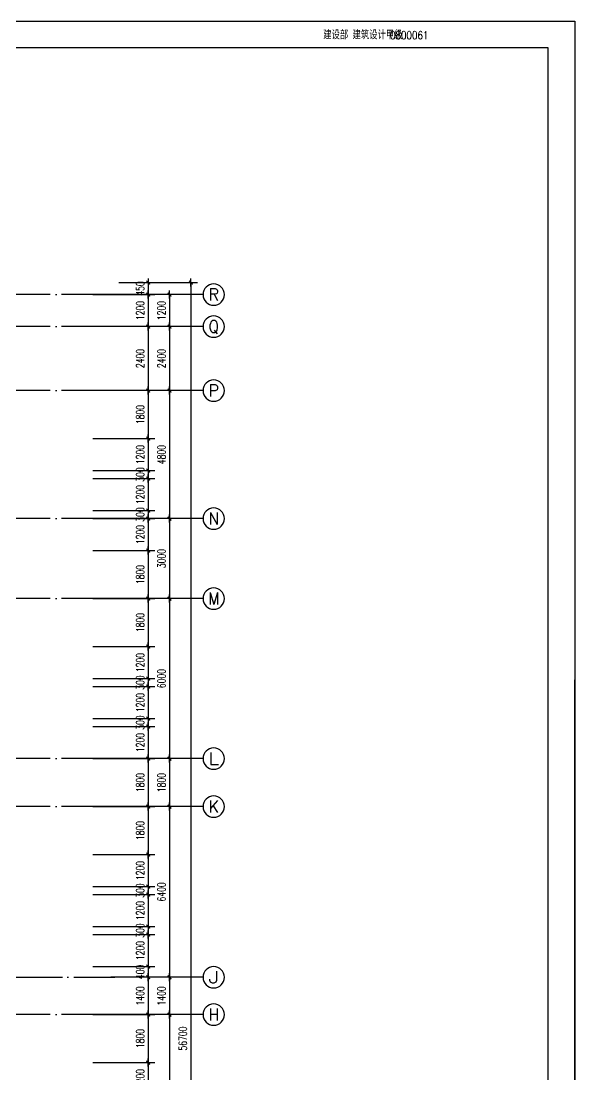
# Model space of a CAD drawing. Extents: x 165127 to 1058185, y 60808 to 144908.
# Drawn here: x 856476 to 877244, y 105391 to 144908 of the extents above; entities that cross this region are included whole.
import ezdxf
from ezdxf.enums import TextEntityAlignment as Align

# ---------------------------------------------------------------- set-up
doc = ezdxf.new("R2010")
doc.units = 0
doc.header["$LTSCALE"] = 1000
doc.linetypes.add('DOTE', pattern=[2.42, 2, -0.2, 0.02, -0.2])
doc.layers.get('0').update_dxf_attribs({"linetype": 'CONTINUOUS'})
doc.layers.get('DEFPOINTS').update_dxf_attribs({"linetype": 'CONTINUOUS'})
for name, color, linetype in [('AXIS', 3, 'CONTINUOUS'), ('AXIS_TEXT', 7, 'CONTINUOUS'), ('DOTE', 1, 'DOTE'), ('PUB_DIM', 3, 'CONTINUOUS'), ('WINDOW', 2, 'CONTINUOUS')]:
    doc.layers.add(name, color=color, linetype=linetype)
doc.styles.add('COMPLEX', font='COMPLEX')
doc.styles.add('DIM_FONT', font='SIMPLEX.shx', dxfattribs={"width": 0.7})
doc.styles.add('Z', font='romans', dxfattribs={"width": 0.8, "bigfont": 'z'})
doc.dimstyles.new('AXIS', dxfattribs={"dimtxt": 300, "dimasz": 1, "dimexe": 250, "dimexo": 300, "dimgap": 150, "dimtad": 1, "dimdec": 0, "dimdsep": 46, "dimtxsty": 'DIM_FONT', "dimblk": '_DIMX', "dimcen": 2.5, "dimse1": 1, "dimse2": 1, "dimclrt": 7, "dimadec": 0, "dimazin": 0, "dimtfac": 1, "dimtdec": 0, "dimtix": 1, "dimtmove": 2, "dimatfit": 3, "dimldrblk": '_DIMX', "dimfxl": 1, "dimarcsym": 0})
doc.dimstyles.new('DIMA', dxfattribs={"dimtxt": 300, "dimasz": 1, "dimexe": 250, "dimexo": 300, "dimgap": 150, "dimtad": 1, "dimdec": 0, "dimdsep": 46, "dimtxsty": 'DIM_FONT', "dimblk": '_DIMX', "dimcen": 2.5, "dimse1": 1, "dimclrt": 7, "dimadec": 0, "dimazin": 0, "dimtfac": 1, "dimtdec": 0, "dimtix": 1, "dimtmove": 2, "dimatfit": 3, "dimldrblk": '_DIMX', "dimfxl": 1, "dimarcsym": 0})
doc.dimstyles.new('DIMB', dxfattribs={"dimtxt": 300, "dimasz": 1, "dimexe": 250, "dimexo": 300, "dimgap": 150, "dimtad": 1, "dimdec": 0, "dimdsep": 46, "dimtxsty": 'DIM_FONT', "dimblk": '_DIMX', "dimcen": 2.5, "dimse2": 1, "dimclrt": 7, "dimadec": 0, "dimazin": 0, "dimtfac": 1, "dimtdec": 0, "dimtix": 1, "dimtmove": 2, "dimatfit": 3, "dimldrblk": '_DIMX', "dimfxl": 1, "dimarcsym": 0})
doc.dimstyles.new('DIMN', dxfattribs={"dimtxt": 300, "dimasz": 1, "dimexe": 250, "dimexo": 300, "dimgap": 150, "dimtad": 1, "dimdec": 0, "dimdsep": 46, "dimtxsty": 'DIM_FONT', "dimblk": '_DIMX', "dimcen": 2.5, "dimclrt": 7, "dimadec": 0, "dimazin": 0, "dimtfac": 1, "dimtdec": 0, "dimtix": 1, "dimtmove": 2, "dimatfit": 3, "dimldrblk": '_DIMX', "dimfxl": 1, "dimarcsym": 0})

# ---------------------------------------------------------------- blocks, each defined once
blk = doc.blocks.new('A$C34131D43')
at = {"color": 243}
for p, q in [((0, 84100), (160900, 84100)), ((160900, 84100), (160900, 0)), ((160900, 0), (160900, 59400))]:
    blk.add_line(p, q, dxfattribs=at)
at = {"color": 244}
for p, q in [((159900, 83100), (2500, 83100)), ((159900, 950), (159900, 83100)), ((159900, 950), (159900, 58400))]:
    blk.add_line(p, q, dxfattribs=at)
at = {"color": 242, "linetype": 'Continuous', "style": 'Z', "width": 0.8}
for s in ['建设部 建筑设计甲级', '              0800061']:
    blk.add_text(s, height=300, dxfattribs=at).set_placement((151462, 83420))
blk = doc.blocks.new('_AXISO')
blk.add_circle((0, 0), 0.5)
at = {"layer": 'AXIS_TEXT', "style": 'COMPLEX', "width": 1.041667}
blk.add_attdef('A', text='', height=0.56, dxfattribs=at).set_placement((-0.25, -0.28), (0.25, -0.28), align=Align.FIT)
blk = doc.blocks.new('_DIMX')
blk.add_line((-150, 0), (150, 0))
at = {"const_width": 50}
blk.add_lwpolyline([(-70, -70), (70, 70)], dxfattribs=at)
blk = doc.blocks.new('*D1067')
at = {"color": 0, "linetype": 'ByBlock'}
blk.add_line((666670, 134652), (666670, 133454), dxfattribs=at)
at = {"layer": 'DEFPOINTS', "color": 0, "linetype": 'ByBlock'}
for p in [(664470, 134653), (664470, 133453), (666670, 133453)]:
    blk.add_point(p, dxfattribs=at)
at = {"color": 0, "linetype": 'ByBlock'}
for p, rotation in [((666670, 134653), 90), ((666670, 133453), 270)]:
    blk.add_blockref('_DIMX', p, dxfattribs=dict(at, rotation=rotation))
at = {"color": 7, "linetype": 'ByBlock', "insert": (666370, 134053), "char_height": 300, "attachment_point": 5, "rotation": 90, "style": 'DIM_FONT'}
blk.add_mtext('1200', dxfattribs=at)
blk = doc.blocks.new('*D1068')
at = {"color": 0, "linetype": 'ByBlock'}
blk.add_line((666670, 133452), (666670, 131054), dxfattribs=at)
at = {"layer": 'DEFPOINTS', "color": 0, "linetype": 'ByBlock'}
for p in [(664470, 133453), (664470, 131053), (666670, 131053)]:
    blk.add_point(p, dxfattribs=at)
at = {"color": 0, "linetype": 'ByBlock'}
for p, rotation in [((666670, 133453), 90), ((666670, 131053), 270)]:
    blk.add_blockref('_DIMX', p, dxfattribs=dict(at, rotation=rotation))
at = {"color": 7, "linetype": 'ByBlock', "insert": (666370, 132253), "char_height": 300, "attachment_point": 5, "rotation": 90, "style": 'DIM_FONT'}
blk.add_mtext('2400', dxfattribs=at)
blk = doc.blocks.new('*D1069')
at = {"color": 0, "linetype": 'ByBlock'}
blk.add_line((666670, 131052), (666670, 126254), dxfattribs=at)
at = {"layer": 'DEFPOINTS', "color": 0, "linetype": 'ByBlock'}
for p in [(664470, 131053), (664470, 126253), (666670, 126253)]:
    blk.add_point(p, dxfattribs=at)
at = {"color": 0, "linetype": 'ByBlock'}
for p, rotation in [((666670, 131053), 90), ((666670, 126253), 270)]:
    blk.add_blockref('_DIMX', p, dxfattribs=dict(at, rotation=rotation))
at = {"color": 7, "linetype": 'ByBlock', "insert": (666370, 128653), "char_height": 300, "attachment_point": 5, "rotation": 90, "style": 'DIM_FONT'}
blk.add_mtext('4800', dxfattribs=at)
blk = doc.blocks.new('*D1070')
at = {"color": 0, "linetype": 'ByBlock'}
blk.add_line((666670, 126252), (666670, 123254), dxfattribs=at)
at = {"layer": 'DEFPOINTS', "color": 0, "linetype": 'ByBlock'}
for p in [(664470, 126253), (664470, 123253), (666670, 123253)]:
    blk.add_point(p, dxfattribs=at)
at = {"color": 0, "linetype": 'ByBlock'}
for p, rotation in [((666670, 126253), 90), ((666670, 123253), 270)]:
    blk.add_blockref('_DIMX', p, dxfattribs=dict(at, rotation=rotation))
at = {"color": 7, "linetype": 'ByBlock', "insert": (666370, 124753), "char_height": 300, "attachment_point": 5, "rotation": 90, "style": 'DIM_FONT'}
blk.add_mtext('3000', dxfattribs=at)
blk = doc.blocks.new('*D1071')
at = {"color": 0, "linetype": 'ByBlock'}
blk.add_line((666670, 123252), (666670, 117254), dxfattribs=at)
at = {"layer": 'DEFPOINTS', "color": 0, "linetype": 'ByBlock'}
for p in [(664470, 123253), (664470, 117253), (666670, 117253)]:
    blk.add_point(p, dxfattribs=at)
at = {"color": 0, "linetype": 'ByBlock'}
for p, rotation in [((666670, 123253), 90), ((666670, 117253), 270)]:
    blk.add_blockref('_DIMX', p, dxfattribs=dict(at, rotation=rotation))
at = {"color": 7, "linetype": 'ByBlock', "insert": (666370, 120253), "char_height": 300, "attachment_point": 5, "rotation": 90, "style": 'DIM_FONT'}
blk.add_mtext('6000', dxfattribs=at)
blk = doc.blocks.new('*D1072')
at = {"color": 0, "linetype": 'ByBlock'}
blk.add_line((666670, 117252), (666670, 115454), dxfattribs=at)
at = {"layer": 'DEFPOINTS', "color": 0, "linetype": 'ByBlock'}
for p in [(664470, 117253), (664470, 115453), (666670, 115453)]:
    blk.add_point(p, dxfattribs=at)
at = {"color": 0, "linetype": 'ByBlock'}
for p, rotation in [((666670, 117253), 90), ((666670, 115453), 270)]:
    blk.add_blockref('_DIMX', p, dxfattribs=dict(at, rotation=rotation))
at = {"color": 7, "linetype": 'ByBlock', "insert": (666370, 116353), "char_height": 300, "attachment_point": 5, "rotation": 90, "style": 'DIM_FONT'}
blk.add_mtext('1800', dxfattribs=at)
blk = doc.blocks.new('*D1073')
at = {"color": 0, "linetype": 'ByBlock'}
blk.add_line((666670, 115452), (666670, 109054), dxfattribs=at)
at = {"layer": 'DEFPOINTS', "color": 0, "linetype": 'ByBlock'}
for p in [(664470, 115453), (664470, 109053), (666670, 109053)]:
    blk.add_point(p, dxfattribs=at)
at = {"color": 0, "linetype": 'ByBlock'}
for p, rotation in [((666670, 115453), 90), ((666670, 109053), 270)]:
    blk.add_blockref('_DIMX', p, dxfattribs=dict(at, rotation=rotation))
at = {"color": 7, "linetype": 'ByBlock', "insert": (666370, 112253), "char_height": 300, "attachment_point": 5, "rotation": 90, "style": 'DIM_FONT'}
blk.add_mtext('6400', dxfattribs=at)
blk = doc.blocks.new('*D1074')
at = {"color": 0, "linetype": 'ByBlock'}
blk.add_line((666670, 109052), (666670, 107654), dxfattribs=at)
at = {"layer": 'DEFPOINTS', "color": 0, "linetype": 'ByBlock'}
for p in [(664470, 109053), (664470, 107653), (666670, 107653)]:
    blk.add_point(p, dxfattribs=at)
at = {"color": 0, "linetype": 'ByBlock'}
for p, rotation in [((666670, 109053), 90), ((666670, 107653), 270)]:
    blk.add_blockref('_DIMX', p, dxfattribs=dict(at, rotation=rotation))
at = {"color": 7, "linetype": 'ByBlock', "insert": (666370, 108353), "char_height": 300, "attachment_point": 5, "rotation": 90, "style": 'DIM_FONT'}
blk.add_mtext('1400', dxfattribs=at)
blk = doc.blocks.new('*D1075')
at = {"color": 0, "linetype": 'ByBlock'}
blk.add_line((666670, 107652), (666670, 102054), dxfattribs=at)
at = {"layer": 'DEFPOINTS', "color": 0, "linetype": 'ByBlock'}
for p in [(664470, 107653), (664470, 102053), (666670, 102053)]:
    blk.add_point(p, dxfattribs=at)
at = {"color": 0, "linetype": 'ByBlock'}
for p, rotation in [((666670, 107653), 90), ((666670, 102053), 270)]:
    blk.add_blockref('_DIMX', p, dxfattribs=dict(at, rotation=rotation))
at = {"color": 7, "linetype": 'ByBlock', "insert": (666370, 104853), "char_height": 300, "attachment_point": 5, "rotation": 90, "style": 'DIM_FONT'}
blk.add_mtext('5600', dxfattribs=at)
blk = doc.blocks.new('*D1082')
at = {"color": 0, "linetype": 'ByBlock'}
for p, q in [((664770, 135103), (667720, 135103)), ((667470, 135102), (667470, 78404)), ((664770, 78403), (667720, 78403))]:
    blk.add_line(p, q, dxfattribs=at)
at = {"layer": 'DEFPOINTS', "color": 0, "linetype": 'ByBlock'}
for p in [(664470, 135103), (664470, 78403), (667470, 78403)]:
    blk.add_point(p, dxfattribs=at)
at = {"color": 0, "linetype": 'ByBlock'}
for p, rotation in [((667470, 135103), 90), ((667470, 78403), 270)]:
    blk.add_blockref('_DIMX', p, dxfattribs=dict(at, rotation=rotation))
at = {"color": 7, "linetype": 'ByBlock', "insert": (667170, 106753), "char_height": 300, "attachment_point": 5, "rotation": 90, "style": 'DIM_FONT'}
blk.add_mtext('56700', dxfattribs=at)
blk = doc.blocks.new('*D1083')
at = {"color": 0, "linetype": 'ByBlock'}
for p, q in [((665871, 131052), (665871, 129254)), ((663795, 129253), (666121, 129253))]:
    blk.add_line(p, q, dxfattribs=at)
at = {"layer": 'DEFPOINTS', "color": 0, "linetype": 'ByBlock'}
for p in [(663495, 131053), (663495, 129253), (665871, 129253)]:
    blk.add_point(p, dxfattribs=at)
at = {"color": 0, "linetype": 'ByBlock'}
for p, rotation in [((665871, 131053), 90), ((665871, 129253), 270)]:
    blk.add_blockref('_DIMX', p, dxfattribs=dict(at, rotation=rotation))
at = {"color": 7, "linetype": 'ByBlock', "insert": (665571, 130153), "char_height": 300, "attachment_point": 5, "rotation": 90, "style": 'DIM_FONT'}
blk.add_mtext('1800', dxfattribs=at)
blk = doc.blocks.new('*D1084')
at = {"color": 0, "linetype": 'ByBlock'}
for p, q in [((663795, 129253), (666121, 129253)), ((665871, 129252), (665871, 128054)), ((663795, 128053), (666121, 128053))]:
    blk.add_line(p, q, dxfattribs=at)
at = {"layer": 'DEFPOINTS', "color": 0, "linetype": 'ByBlock'}
for p in [(663495, 129253), (663495, 128053), (665871, 128053)]:
    blk.add_point(p, dxfattribs=at)
at = {"color": 0, "linetype": 'ByBlock'}
for p, rotation in [((665871, 129253), 90), ((665871, 128053), 270)]:
    blk.add_blockref('_DIMX', p, dxfattribs=dict(at, rotation=rotation))
at = {"color": 7, "linetype": 'ByBlock', "insert": (665571, 128653), "char_height": 300, "attachment_point": 5, "rotation": 90, "style": 'DIM_FONT'}
blk.add_mtext('1200', dxfattribs=at)
blk = doc.blocks.new('*D1085')
at = {"color": 0, "linetype": 'ByBlock'}
for p, q in [((663795, 128053), (666121, 128053)), ((665871, 128054), (665871, 128055)), ((665871, 128053), (665871, 127753)), ((663795, 127753), (666121, 127753)), ((665871, 127752), (665871, 127751))]:
    blk.add_line(p, q, dxfattribs=at)
at = {"layer": 'DEFPOINTS', "color": 0, "linetype": 'ByBlock'}
for p in [(663495, 128053), (663495, 127753), (665871, 127753)]:
    blk.add_point(p, dxfattribs=at)
at = {"color": 0, "linetype": 'ByBlock'}
for p, rotation in [((665871, 128053), 270), ((665871, 127753), 90)]:
    blk.add_blockref('_DIMX', p, dxfattribs=dict(at, rotation=rotation))
at = {"color": 7, "linetype": 'ByBlock', "insert": (665571, 127903), "char_height": 300, "attachment_point": 5, "rotation": 90, "style": 'DIM_FONT'}
blk.add_mtext('300', dxfattribs=at)
blk = doc.blocks.new('*D1086')
at = {"color": 0, "linetype": 'ByBlock'}
for p, q in [((663795, 127753), (666121, 127753)), ((665871, 127752), (665871, 126554)), ((663795, 126553), (666121, 126553))]:
    blk.add_line(p, q, dxfattribs=at)
at = {"layer": 'DEFPOINTS', "color": 0, "linetype": 'ByBlock'}
for p in [(663495, 127753), (663495, 126553), (665871, 126553)]:
    blk.add_point(p, dxfattribs=at)
at = {"color": 0, "linetype": 'ByBlock'}
for p, rotation in [((665871, 127753), 90), ((665871, 126553), 270)]:
    blk.add_blockref('_DIMX', p, dxfattribs=dict(at, rotation=rotation))
at = {"color": 7, "linetype": 'ByBlock', "insert": (665571, 127153), "char_height": 300, "attachment_point": 5, "rotation": 90, "style": 'DIM_FONT'}
blk.add_mtext('1200', dxfattribs=at)
blk = doc.blocks.new('*D1087')
at = {"color": 0, "linetype": 'ByBlock'}
for p, q in [((663795, 126553), (666121, 126553)), ((665871, 126554), (665871, 126555)), ((665871, 126553), (665871, 126253)), ((663795, 126253), (666121, 126253)), ((665871, 126252), (665871, 126251))]:
    blk.add_line(p, q, dxfattribs=at)
at = {"layer": 'DEFPOINTS', "color": 0, "linetype": 'ByBlock'}
for p in [(663495, 126553), (663495, 126253), (665871, 126253)]:
    blk.add_point(p, dxfattribs=at)
at = {"color": 0, "linetype": 'ByBlock'}
for p, rotation in [((665871, 126553), 270), ((665871, 126253), 90)]:
    blk.add_blockref('_DIMX', p, dxfattribs=dict(at, rotation=rotation))
at = {"color": 7, "linetype": 'ByBlock', "insert": (665571, 126403), "char_height": 300, "attachment_point": 5, "rotation": 90, "style": 'DIM_FONT'}
blk.add_mtext('300', dxfattribs=at)
blk = doc.blocks.new('*D1088')
at = {"color": 0, "linetype": 'ByBlock'}
for p, q in [((663795, 126253), (666121, 126253)), ((665871, 126252), (665871, 125054)), ((663795, 125053), (666121, 125053))]:
    blk.add_line(p, q, dxfattribs=at)
at = {"layer": 'DEFPOINTS', "color": 0, "linetype": 'ByBlock'}
for p in [(663495, 126253), (663495, 125053), (665871, 125053)]:
    blk.add_point(p, dxfattribs=at)
at = {"color": 0, "linetype": 'ByBlock'}
for p, rotation in [((665871, 126253), 90), ((665871, 125053), 270)]:
    blk.add_blockref('_DIMX', p, dxfattribs=dict(at, rotation=rotation))
at = {"color": 7, "linetype": 'ByBlock', "insert": (665571, 125653), "char_height": 300, "attachment_point": 5, "rotation": 90, "style": 'DIM_FONT'}
blk.add_mtext('1200', dxfattribs=at)
blk = doc.blocks.new('*D1089')
at = {"color": 0, "linetype": 'ByBlock'}
for p, q in [((663795, 125053), (666121, 125053)), ((665871, 125052), (665871, 123254)), ((663795, 123253), (666121, 123253))]:
    blk.add_line(p, q, dxfattribs=at)
at = {"layer": 'DEFPOINTS', "color": 0, "linetype": 'ByBlock'}
for p in [(663495, 125053), (663495, 123253), (665871, 123253)]:
    blk.add_point(p, dxfattribs=at)
at = {"color": 0, "linetype": 'ByBlock'}
for p, rotation in [((665871, 125053), 90), ((665871, 123253), 270)]:
    blk.add_blockref('_DIMX', p, dxfattribs=dict(at, rotation=rotation))
at = {"color": 7, "linetype": 'ByBlock', "insert": (665571, 124153), "char_height": 300, "attachment_point": 5, "rotation": 90, "style": 'DIM_FONT'}
blk.add_mtext('1800', dxfattribs=at)
blk = doc.blocks.new('*D1093')
at = {"color": 0, "linetype": 'ByBlock'}
for p, q in [((665871, 135104), (665871, 135105)), ((665871, 135103), (665871, 134653)), ((663795, 134653), (666121, 134653)), ((665871, 134652), (665871, 134651))]:
    blk.add_line(p, q, dxfattribs=at)
at = {"layer": 'DEFPOINTS', "color": 0, "linetype": 'ByBlock'}
for p in [(663495, 135103), (663495, 134653), (665871, 134653)]:
    blk.add_point(p, dxfattribs=at)
at = {"color": 0, "linetype": 'ByBlock'}
for p, rotation in [((665871, 135103), 270), ((665871, 134653), 90)]:
    blk.add_blockref('_DIMX', p, dxfattribs=dict(at, rotation=rotation))
at = {"color": 7, "linetype": 'ByBlock', "insert": (665571, 134878), "char_height": 300, "attachment_point": 5, "rotation": 90, "style": 'DIM_FONT'}
blk.add_mtext('450', dxfattribs=at)
blk = doc.blocks.new('*D1095')
at = {"color": 0, "linetype": 'ByBlock'}
blk.add_line((665871, 134652), (665871, 133454), dxfattribs=at)
at = {"layer": 'DEFPOINTS', "color": 0, "linetype": 'ByBlock'}
for p in [(663671, 134653), (663671, 133453), (665871, 133453)]:
    blk.add_point(p, dxfattribs=at)
at = {"color": 0, "linetype": 'ByBlock'}
for p, rotation in [((665871, 134653), 90), ((665871, 133453), 270)]:
    blk.add_blockref('_DIMX', p, dxfattribs=dict(at, rotation=rotation))
at = {"color": 7, "linetype": 'ByBlock', "insert": (665571, 134053), "char_height": 300, "attachment_point": 5, "rotation": 90, "style": 'DIM_FONT'}
blk.add_mtext('1200', dxfattribs=at)
blk = doc.blocks.new('*D1096')
at = {"color": 0, "linetype": 'ByBlock'}
blk.add_line((665871, 133452), (665871, 131054), dxfattribs=at)
at = {"layer": 'DEFPOINTS', "color": 0, "linetype": 'ByBlock'}
for p in [(663671, 133453), (663671, 131053), (665871, 131053)]:
    blk.add_point(p, dxfattribs=at)
at = {"color": 0, "linetype": 'ByBlock'}
for p, rotation in [((665871, 133453), 90), ((665871, 131053), 270)]:
    blk.add_blockref('_DIMX', p, dxfattribs=dict(at, rotation=rotation))
at = {"color": 7, "linetype": 'ByBlock', "insert": (665571, 132253), "char_height": 300, "attachment_point": 5, "rotation": 90, "style": 'DIM_FONT'}
blk.add_mtext('2400', dxfattribs=at)
blk = doc.blocks.new('*D1097')
at = {"color": 0, "linetype": 'ByBlock'}
for p, q in [((665871, 123252), (665871, 121454)), ((663795, 121453), (666121, 121453))]:
    blk.add_line(p, q, dxfattribs=at)
at = {"layer": 'DEFPOINTS', "color": 0, "linetype": 'ByBlock'}
for p in [(663495, 123253), (663495, 121453), (665871, 121453)]:
    blk.add_point(p, dxfattribs=at)
at = {"color": 0, "linetype": 'ByBlock'}
for p, rotation in [((665871, 123253), 90), ((665871, 121453), 270)]:
    blk.add_blockref('_DIMX', p, dxfattribs=dict(at, rotation=rotation))
at = {"color": 7, "linetype": 'ByBlock', "insert": (665571, 122353), "char_height": 300, "attachment_point": 5, "rotation": 90, "style": 'DIM_FONT'}
blk.add_mtext('1800', dxfattribs=at)
blk = doc.blocks.new('*D1098')
at = {"color": 0, "linetype": 'ByBlock'}
for p, q in [((663795, 121453), (666121, 121453)), ((665871, 121452), (665871, 120254)), ((663795, 120253), (666121, 120253))]:
    blk.add_line(p, q, dxfattribs=at)
at = {"layer": 'DEFPOINTS', "color": 0, "linetype": 'ByBlock'}
for p in [(663495, 121453), (663495, 120253), (665871, 120253)]:
    blk.add_point(p, dxfattribs=at)
at = {"color": 0, "linetype": 'ByBlock'}
for p, rotation in [((665871, 121453), 90), ((665871, 120253), 270)]:
    blk.add_blockref('_DIMX', p, dxfattribs=dict(at, rotation=rotation))
at = {"color": 7, "linetype": 'ByBlock', "insert": (665571, 120853), "char_height": 300, "attachment_point": 5, "rotation": 90, "style": 'DIM_FONT'}
blk.add_mtext('1200', dxfattribs=at)
blk = doc.blocks.new('*D1099')
at = {"color": 0, "linetype": 'ByBlock'}
for p, q in [((663795, 120253), (666121, 120253)), ((665871, 120254), (665871, 120255)), ((665871, 120253), (665871, 119953)), ((663795, 119953), (666121, 119953)), ((665871, 119952), (665871, 119951))]:
    blk.add_line(p, q, dxfattribs=at)
at = {"layer": 'DEFPOINTS', "color": 0, "linetype": 'ByBlock'}
for p in [(663495, 120253), (663495, 119953), (665871, 119953)]:
    blk.add_point(p, dxfattribs=at)
at = {"color": 0, "linetype": 'ByBlock'}
for p, rotation in [((665871, 120253), 270), ((665871, 119953), 90)]:
    blk.add_blockref('_DIMX', p, dxfattribs=dict(at, rotation=rotation))
at = {"color": 7, "linetype": 'ByBlock', "insert": (665571, 120103), "char_height": 300, "attachment_point": 5, "rotation": 90, "style": 'DIM_FONT'}
blk.add_mtext('300', dxfattribs=at)
blk = doc.blocks.new('*D1100')
at = {"color": 0, "linetype": 'ByBlock'}
for p, q in [((663795, 119953), (666121, 119953)), ((665871, 119952), (665871, 118754)), ((663795, 118753), (666121, 118753))]:
    blk.add_line(p, q, dxfattribs=at)
at = {"layer": 'DEFPOINTS', "color": 0, "linetype": 'ByBlock'}
for p in [(663495, 119953), (663495, 118753), (665871, 118753)]:
    blk.add_point(p, dxfattribs=at)
at = {"color": 0, "linetype": 'ByBlock'}
for p, rotation in [((665871, 119953), 90), ((665871, 118753), 270)]:
    blk.add_blockref('_DIMX', p, dxfattribs=dict(at, rotation=rotation))
at = {"color": 7, "linetype": 'ByBlock', "insert": (665571, 119353), "char_height": 300, "attachment_point": 5, "rotation": 90, "style": 'DIM_FONT'}
blk.add_mtext('1200', dxfattribs=at)
blk = doc.blocks.new('*D1101')
at = {"color": 0, "linetype": 'ByBlock'}
for p, q in [((663795, 118753), (666121, 118753)), ((665871, 118754), (665871, 118755)), ((665871, 118753), (665871, 118453)), ((663795, 118453), (666121, 118453)), ((665871, 118452), (665871, 118451))]:
    blk.add_line(p, q, dxfattribs=at)
at = {"layer": 'DEFPOINTS', "color": 0, "linetype": 'ByBlock'}
for p in [(663495, 118753), (663495, 118453), (665871, 118453)]:
    blk.add_point(p, dxfattribs=at)
at = {"color": 0, "linetype": 'ByBlock'}
for p, rotation in [((665871, 118753), 270), ((665871, 118453), 90)]:
    blk.add_blockref('_DIMX', p, dxfattribs=dict(at, rotation=rotation))
at = {"color": 7, "linetype": 'ByBlock', "insert": (665571, 118603), "char_height": 300, "attachment_point": 5, "rotation": 90, "style": 'DIM_FONT'}
blk.add_mtext('300', dxfattribs=at)
blk = doc.blocks.new('*D1102')
at = {"color": 0, "linetype": 'ByBlock'}
for p, q in [((663795, 118453), (666121, 118453)), ((665871, 118452), (665871, 117254)), ((663795, 117253), (666121, 117253))]:
    blk.add_line(p, q, dxfattribs=at)
at = {"layer": 'DEFPOINTS', "color": 0, "linetype": 'ByBlock'}
for p in [(663495, 118453), (663495, 117253), (665871, 117253)]:
    blk.add_point(p, dxfattribs=at)
at = {"color": 0, "linetype": 'ByBlock'}
for p, rotation in [((665871, 118453), 90), ((665871, 117253), 270)]:
    blk.add_blockref('_DIMX', p, dxfattribs=dict(at, rotation=rotation))
at = {"color": 7, "linetype": 'ByBlock', "insert": (665571, 117853), "char_height": 300, "attachment_point": 5, "rotation": 90, "style": 'DIM_FONT'}
blk.add_mtext('1200', dxfattribs=at)
blk = doc.blocks.new('*D1103')
at = {"color": 0, "linetype": 'ByBlock'}
for p, q in [((663795, 117253), (666121, 117253)), ((665871, 117252), (665871, 115454)), ((663795, 115453), (666121, 115453))]:
    blk.add_line(p, q, dxfattribs=at)
at = {"layer": 'DEFPOINTS', "color": 0, "linetype": 'ByBlock'}
for p in [(663495, 117253), (663495, 115453), (665871, 115453)]:
    blk.add_point(p, dxfattribs=at)
at = {"color": 0, "linetype": 'ByBlock'}
for p, rotation in [((665871, 117253), 90), ((665871, 115453), 270)]:
    blk.add_blockref('_DIMX', p, dxfattribs=dict(at, rotation=rotation))
at = {"color": 7, "linetype": 'ByBlock', "insert": (665571, 116353), "char_height": 300, "attachment_point": 5, "rotation": 90, "style": 'DIM_FONT'}
blk.add_mtext('1800', dxfattribs=at)
blk = doc.blocks.new('*D1104')
at = {"color": 0, "linetype": 'ByBlock'}
for p, q in [((665871, 115452), (665871, 113654)), ((663795, 113653), (666121, 113653))]:
    blk.add_line(p, q, dxfattribs=at)
at = {"layer": 'DEFPOINTS', "color": 0, "linetype": 'ByBlock'}
for p in [(663495, 115453), (663495, 113653), (665871, 113653)]:
    blk.add_point(p, dxfattribs=at)
at = {"color": 0, "linetype": 'ByBlock'}
for p, rotation in [((665871, 115453), 90), ((665871, 113653), 270)]:
    blk.add_blockref('_DIMX', p, dxfattribs=dict(at, rotation=rotation))
at = {"color": 7, "linetype": 'ByBlock', "insert": (665571, 114553), "char_height": 300, "attachment_point": 5, "rotation": 90, "style": 'DIM_FONT'}
blk.add_mtext('1800', dxfattribs=at)
blk = doc.blocks.new('*D1105')
at = {"color": 0, "linetype": 'ByBlock'}
for p, q in [((663795, 113653), (666121, 113653)), ((665871, 113652), (665871, 112454)), ((663795, 112453), (666121, 112453))]:
    blk.add_line(p, q, dxfattribs=at)
at = {"layer": 'DEFPOINTS', "color": 0, "linetype": 'ByBlock'}
for p in [(663495, 113653), (663495, 112453), (665871, 112453)]:
    blk.add_point(p, dxfattribs=at)
at = {"color": 0, "linetype": 'ByBlock'}
for p, rotation in [((665871, 113653), 90), ((665871, 112453), 270)]:
    blk.add_blockref('_DIMX', p, dxfattribs=dict(at, rotation=rotation))
at = {"color": 7, "linetype": 'ByBlock', "insert": (665571, 113053), "char_height": 300, "attachment_point": 5, "rotation": 90, "style": 'DIM_FONT'}
blk.add_mtext('1200', dxfattribs=at)
blk = doc.blocks.new('*D1106')
at = {"color": 0, "linetype": 'ByBlock'}
for p, q in [((663795, 112453), (666121, 112453)), ((665871, 112454), (665871, 112455)), ((665871, 112453), (665871, 112153)), ((663795, 112153), (666121, 112153)), ((665871, 112152), (665871, 112151))]:
    blk.add_line(p, q, dxfattribs=at)
at = {"layer": 'DEFPOINTS', "color": 0, "linetype": 'ByBlock'}
for p in [(663495, 112453), (663495, 112153), (665871, 112153)]:
    blk.add_point(p, dxfattribs=at)
at = {"color": 0, "linetype": 'ByBlock'}
for p, rotation in [((665871, 112453), 270), ((665871, 112153), 90)]:
    blk.add_blockref('_DIMX', p, dxfattribs=dict(at, rotation=rotation))
at = {"color": 7, "linetype": 'ByBlock', "insert": (665571, 112303), "char_height": 300, "attachment_point": 5, "rotation": 90, "style": 'DIM_FONT'}
blk.add_mtext('300', dxfattribs=at)
blk = doc.blocks.new('*D1107')
at = {"color": 0, "linetype": 'ByBlock'}
for p, q in [((663795, 112153), (666121, 112153)), ((665871, 112152), (665871, 110954)), ((663795, 110953), (666121, 110953))]:
    blk.add_line(p, q, dxfattribs=at)
at = {"layer": 'DEFPOINTS', "color": 0, "linetype": 'ByBlock'}
for p in [(663495, 112153), (663495, 110953), (665871, 110953)]:
    blk.add_point(p, dxfattribs=at)
at = {"color": 0, "linetype": 'ByBlock'}
for p, rotation in [((665871, 112153), 90), ((665871, 110953), 270)]:
    blk.add_blockref('_DIMX', p, dxfattribs=dict(at, rotation=rotation))
at = {"color": 7, "linetype": 'ByBlock', "insert": (665571, 111553), "char_height": 300, "attachment_point": 5, "rotation": 90, "style": 'DIM_FONT'}
blk.add_mtext('1200', dxfattribs=at)
blk = doc.blocks.new('*D1108')
at = {"color": 0, "linetype": 'ByBlock'}
for p, q in [((663795, 110953), (666121, 110953)), ((663795, 110653), (666121, 110653)), ((665871, 110954), (665871, 110955)), ((665871, 110953), (665871, 110653)), ((665871, 110652), (665871, 110651))]:
    blk.add_line(p, q, dxfattribs=at)
at = {"layer": 'DEFPOINTS', "color": 0, "linetype": 'ByBlock'}
for p in [(663495, 110953), (663495, 110653), (665871, 110653)]:
    blk.add_point(p, dxfattribs=at)
at = {"color": 0, "linetype": 'ByBlock'}
for p, rotation in [((665871, 110953), 270), ((665871, 110653), 90)]:
    blk.add_blockref('_DIMX', p, dxfattribs=dict(at, rotation=rotation))
at = {"color": 7, "linetype": 'ByBlock', "insert": (665571, 110803), "char_height": 300, "attachment_point": 5, "rotation": 90, "style": 'DIM_FONT'}
blk.add_mtext('300', dxfattribs=at)
blk = doc.blocks.new('*D1109')
at = {"color": 0, "linetype": 'ByBlock'}
for p, q in [((663795, 110653), (666121, 110653)), ((665871, 110652), (665871, 109454)), ((663795, 109453), (666121, 109453))]:
    blk.add_line(p, q, dxfattribs=at)
at = {"layer": 'DEFPOINTS', "color": 0, "linetype": 'ByBlock'}
for p in [(663495, 110653), (663495, 109453), (665871, 109453)]:
    blk.add_point(p, dxfattribs=at)
at = {"color": 0, "linetype": 'ByBlock'}
for p, rotation in [((665871, 110653), 90), ((665871, 109453), 270)]:
    blk.add_blockref('_DIMX', p, dxfattribs=dict(at, rotation=rotation))
at = {"color": 7, "linetype": 'ByBlock', "insert": (665571, 110053), "char_height": 300, "attachment_point": 5, "rotation": 90, "style": 'DIM_FONT'}
blk.add_mtext('1200', dxfattribs=at)
blk = doc.blocks.new('*D1110')
at = {"color": 0, "linetype": 'ByBlock'}
for p, q in [((663795, 109453), (666121, 109453)), ((665871, 109454), (665871, 109455)), ((665871, 109453), (665871, 109053)), ((665871, 109052), (665871, 109051))]:
    blk.add_line(p, q, dxfattribs=at)
at = {"layer": 'DEFPOINTS', "color": 0, "linetype": 'ByBlock'}
for p in [(663495, 109453), (663495, 109053), (665871, 109053)]:
    blk.add_point(p, dxfattribs=at)
at = {"color": 0, "linetype": 'ByBlock'}
for p, rotation in [((665871, 109453), 270), ((665871, 109053), 90)]:
    blk.add_blockref('_DIMX', p, dxfattribs=dict(at, rotation=rotation))
at = {"color": 7, "linetype": 'ByBlock', "insert": (665571, 109253), "char_height": 300, "attachment_point": 5, "rotation": 90, "style": 'DIM_FONT'}
blk.add_mtext('400', dxfattribs=at)
blk = doc.blocks.new('*D1111')
at = {"color": 0, "linetype": 'ByBlock'}
for p, q in [((665871, 107652), (665871, 105854)), ((663795, 105853), (666121, 105853))]:
    blk.add_line(p, q, dxfattribs=at)
at = {"layer": 'DEFPOINTS', "color": 0, "linetype": 'ByBlock'}
for p in [(663495, 107653), (663495, 105853), (665871, 105853)]:
    blk.add_point(p, dxfattribs=at)
at = {"color": 0, "linetype": 'ByBlock'}
for p, rotation in [((665871, 107653), 90), ((665871, 105853), 270)]:
    blk.add_blockref('_DIMX', p, dxfattribs=dict(at, rotation=rotation))
at = {"color": 7, "linetype": 'ByBlock', "insert": (665571, 106753), "char_height": 300, "attachment_point": 5, "rotation": 90, "style": 'DIM_FONT'}
blk.add_mtext('1800', dxfattribs=at)
blk = doc.blocks.new('*D1112')
at = {"color": 0, "linetype": 'ByBlock'}
for p, q in [((663795, 105853), (666121, 105853)), ((665871, 105852), (665871, 104654)), ((663795, 104653), (666121, 104653))]:
    blk.add_line(p, q, dxfattribs=at)
at = {"layer": 'DEFPOINTS', "color": 0, "linetype": 'ByBlock'}
for p in [(663495, 105853), (663495, 104653), (665871, 104653)]:
    blk.add_point(p, dxfattribs=at)
at = {"color": 0, "linetype": 'ByBlock'}
for p, rotation in [((665871, 105853), 90), ((665871, 104653), 270)]:
    blk.add_blockref('_DIMX', p, dxfattribs=dict(at, rotation=rotation))
at = {"color": 7, "linetype": 'ByBlock', "insert": (665571, 105253), "char_height": 300, "attachment_point": 5, "rotation": 90, "style": 'DIM_FONT'}
blk.add_mtext('1200', dxfattribs=at)
blk = doc.blocks.new('*D1132')
at = {"color": 0, "linetype": 'ByBlock'}
for p, q in [((665871, 109052), (665871, 107654)), ((663795, 107653), (666121, 107653))]:
    blk.add_line(p, q, dxfattribs=at)
at = {"layer": 'DEFPOINTS', "color": 0, "linetype": 'ByBlock'}
for p in [(663495, 109053), (663495, 107653), (665871, 107653)]:
    blk.add_point(p, dxfattribs=at)
at = {"color": 0, "linetype": 'ByBlock'}
for p, rotation in [((665871, 109053), 90), ((665871, 107653), 270)]:
    blk.add_blockref('_DIMX', p, dxfattribs=dict(at, rotation=rotation))
at = {"color": 7, "linetype": 'ByBlock', "insert": (665571, 108353), "char_height": 300, "attachment_point": 5, "rotation": 90, "style": 'DIM_FONT'}
blk.add_mtext('1400', dxfattribs=at)

msp = doc.modelspace()

# ---------------------------------------------------------------- linework, layer by layer
at = {"layer": 'AXIS'}
for p, q in [((863301.9, 134653.1), (859841.6, 134653.1)), ((863301.9, 133453.1), (859841.6, 133453.1)), ((863301.9, 131053.1), (859841.6, 131053.1)), ((863301.9, 126253.1), (859841.6, 126253.1)), ((863301.9, 123253.1), (859841.6, 123253.1)), ((863301.9, 117253.1), (859841.6, 117253.1)), ((863301.9, 115453.1), (859841.6, 115453.1)), ((863301.9, 109053.1), (859841.6, 109053.1)), ((863301.9, 107653.1), (859841.6, 107653.1))]:
    msp.add_line(p, q, dxfattribs=at)
at = {"layer": 'DOTE'}
for p, q in [((859991.9, 134653.1), (812695.3, 134653.1)), ((859991.9, 133453.1), (792595.3, 133453.1)), ((859991.9, 131053.1), (832195.3, 131053.1)), ((859991.9, 126253.1), (792595.3, 126253.1)), ((859991.9, 123253.1), (844495.3, 123253.1)), ((859991.9, 117253.1), (832195.3, 117253.1)), ((859991.9, 115453.1), (841395.3, 115453.1)), ((725348.7, 109053.1), (859991.9, 109053.1)), ((859991.9, 107653.1), (841045.3, 107653.1))]:
    msp.add_line(p, q, dxfattribs=at)

# ---------------------------------------------------------------- block references
at = {"layer": 'AXIS'}
ref = msp.add_blockref('_AXISO', (863701.9, 134653.1), dxfattribs=dict(at, xscale=-800, yscale=800, zscale=800))
ref.add_attrib('A', 'R', dxfattribs={"layer": 'AXIS_TEXT', "height": 448, "style": 'COMPLEX', "width": 1.041667}).set_placement((863501.9, 134429.1), (863901.9, 134429.1), align=Align.FIT)
ref = msp.add_blockref('_AXISO', (863701.9, 133453.1), dxfattribs=dict(at, xscale=-800, yscale=800, zscale=800))
ref.add_attrib('A', 'Q', dxfattribs={"layer": 'AXIS_TEXT', "height": 448, "style": 'COMPLEX', "width": 1.171875}).set_placement((863501.9, 133229.1), (863901.9, 133229.1), align=Align.FIT)
ref = msp.add_blockref('_AXISO', (863701.9, 131053.1), dxfattribs=dict(at, xscale=-800, yscale=800, zscale=800))
ref.add_attrib('A', 'P', dxfattribs={"layer": 'AXIS_TEXT', "height": 448, "style": 'COMPLEX', "width": 1.102941}).set_placement((863501.9, 130829.1), (863901.9, 130829.1), align=Align.FIT)
ref = msp.add_blockref('_AXISO', (863701.9, 126253.1), dxfattribs=dict(at, xscale=-800, yscale=800, zscale=800))
ref.add_attrib('A', 'N', dxfattribs={"layer": 'AXIS_TEXT', "height": 448, "style": 'COMPLEX', "width": 0.986842}).set_placement((863501.9, 126029.1), (863901.9, 126029.1), align=Align.FIT)
ref = msp.add_blockref('_AXISO', (863701.9, 123253.1), dxfattribs=dict(at, xscale=-800, yscale=800, zscale=800))
ref.add_attrib('A', 'M', dxfattribs={"layer": 'AXIS_TEXT', "height": 448, "style": 'COMPLEX', "width": 0.892857}).set_placement((863501.9, 123029.1), (863901.9, 123029.1), align=Align.FIT)
ref = msp.add_blockref('_AXISO', (863701.9, 117253.1), dxfattribs=dict(at, xscale=-800, yscale=800, zscale=800))
ref.add_attrib('A', 'L', dxfattribs={"layer": 'AXIS_TEXT', "height": 448, "style": 'COMPLEX', "width": 1.25}).set_placement((863501.9, 117029.1), (863901.9, 117029.1), align=Align.FIT)
ref = msp.add_blockref('_AXISO', (863701.9, 115453.1), dxfattribs=dict(at, xscale=-800, yscale=800, zscale=800))
ref.add_attrib('A', 'K', dxfattribs={"layer": 'AXIS_TEXT', "height": 448, "style": 'COMPLEX', "width": 0.986842}).set_placement((863501.9, 115229.1), (863901.9, 115229.1), align=Align.FIT)
ref = msp.add_blockref('_AXISO', (863701.9, 109053.1), dxfattribs=dict(at, xscale=-800, yscale=800, zscale=800))
ref.add_attrib('A', 'J', dxfattribs={"layer": 'AXIS_TEXT', "height": 448, "style": 'COMPLEX', "width": 1.704545}).set_placement((863501.9, 108829.1), (863901.9, 108829.1), align=Align.FIT)
ref = msp.add_blockref('_AXISO', (863701.9, 107653.1), dxfattribs=dict(at, xscale=-800, yscale=800, zscale=800))
ref.add_attrib('A', 'H', dxfattribs={"layer": 'AXIS_TEXT', "height": 448, "style": 'COMPLEX', "width": 0.9375}).set_placement((863501.9, 107429.1), (863901.9, 107429.1), align=Align.FIT)
at = {"layer": 'WINDOW'}
msp.add_blockref('A$C34131D43', (716343.9, 60808.1), dxfattribs=at)

# ---------------------------------------------------------------- dimensions: what is measured, and where the dimension line sits
at = {"layer": 'AXIS'}
for p1, p2, distance, dimstyle, picture, middle in [((859841.6, 135103.1), (859841.6, 78403.1), 3000, 'DIMN', '*D1082', (862541.6, 106753.1)), ((859043.4, 134653.1), (859043.4, 133453.1), 2200, 'AXIS', '*D1095', (860943.4, 134053.1)), ((859841.6, 134653.1), (859841.6, 133453.1), 2200, 'AXIS', '*D1067', (861741.6, 134053.1))]:
    dim = msp.add_aligned_dim(p1=p1, p2=p2, distance=distance, dimstyle=dimstyle, dxfattribs=at)
    dim.commit()
    dim.dimension.update_dxf_attribs({"geometry": picture, "text_midpoint": middle, "insert": (195371.9, 0)})
for base, p1, p2, picture, middle in [((861243.4, 131053.1), (859043.4, 133453.1), (859043.4, 131053.1), '*D1096', (860943.4, 132253.1)), ((862041.6, 131053.1), (859841.6, 133453.1), (859841.6, 131053.1), '*D1068', (861741.6, 132253.1)), ((862041.6, 126253.1), (859841.6, 131053.1), (859841.6, 126253.1), '*D1069', (861741.6, 128653.1)), ((862041.6, 123253.1), (859841.6, 126253.1), (859841.6, 123253.1), '*D1070', (861741.6, 124753.1)), ((862041.6, 117253.1), (859841.6, 123253.1), (859841.6, 117253.1), '*D1071', (861741.6, 120253.1)), ((862041.6, 115453.1), (859841.6, 117253.1), (859841.6, 115453.1), '*D1072', (861741.6, 116353.1)), ((862041.6, 109053.1), (859841.6, 115453.1), (859841.6, 109053.1), '*D1073', (861741.6, 112253.1)), ((862041.6, 107653.1), (859841.6, 109053.1), (859841.6, 107653.1), '*D1074', (861741.6, 108353.1)), ((862041.6, 102053.1), (859841.6, 107653.1), (859841.6, 102053.1), '*D1075', (861741.6, 104853.1))]:
    dim = msp.add_linear_dim(base=base, p1=p1, p2=p2, angle=270, dimstyle='AXIS', dxfattribs=at)
    dim.commit()
    dim.dimension.update_dxf_attribs({"geometry": picture, "text_midpoint": middle, "insert": (195371.9, 0)})
at = {"layer": 'PUB_DIM'}
for p1, p2, dimstyle, picture, middle in [((858866.8, 135103.1), (858866.8, 134653.1), 'DIMA', '*D1093', (860943.4, 134878.1)), ((858866.8, 131053.1), (858866.8, 129253.1), 'DIMA', '*D1083', (860943.4, 130153.1)), ((858866.8, 129253.1), (858866.8, 128053.1), 'DIMN', '*D1084', (860943.4, 128653.1)), ((858866.8, 128053.1), (858866.8, 127753.1), 'DIMN', '*D1085', (860943.4, 127903.1)), ((858866.8, 127753.1), (858866.8, 126553.1), 'DIMN', '*D1086', (860943.4, 127153.1)), ((858866.8, 126553.1), (858866.8, 126253.1), 'DIMN', '*D1087', (860943.4, 126403.1)), ((858866.8, 126253.1), (858866.8, 125053.1), 'DIMN', '*D1088', (860943.4, 125653.1)), ((858866.8, 125053.1), (858866.8, 123253.1), 'DIMN', '*D1089', (860943.4, 124153.1)), ((858866.8, 123253.1), (858866.8, 121453.1), 'DIMA', '*D1097', (860943.4, 122353.1)), ((858866.8, 121453.1), (858866.8, 120253.1), 'DIMN', '*D1098', (860943.4, 120853.1)), ((858866.8, 120253.1), (858866.8, 119953.1), 'DIMN', '*D1099', (860943.4, 120103.1)), ((858866.8, 119953.1), (858866.8, 118753.1), 'DIMN', '*D1100', (860943.4, 119353.1)), ((858866.8, 118753.1), (858866.8, 118453.1), 'DIMN', '*D1101', (860943.4, 118603.1)), ((858866.8, 118453.1), (858866.8, 117253.1), 'DIMN', '*D1102', (860943.4, 117853.1)), ((858866.8, 117253.1), (858866.8, 115453.1), 'DIMN', '*D1103', (860943.4, 116353.1)), ((858866.8, 115453.1), (858866.8, 113653.1), 'DIMA', '*D1104', (860943.4, 114553.1)), ((858866.8, 113653.1), (858866.8, 112453.1), 'DIMN', '*D1105', (860943.4, 113053.1)), ((858866.8, 112453.1), (858866.8, 112153.1), 'DIMN', '*D1106', (860943.4, 112303.1)), ((858866.8, 112153.1), (858866.8, 110953.1), 'DIMN', '*D1107', (860943.4, 111553.1)), ((858866.8, 110953.1), (858866.8, 110653.1), 'DIMN', '*D1108', (860943.4, 110803.1)), ((858866.8, 110653.1), (858866.8, 109453.1), 'DIMN', '*D1109', (860943.4, 110053.1)), ((858866.8, 109453.1), (858866.8, 109053.1), 'DIMB', '*D1110', (860943.4, 109253.1)), ((858866.8, 109053.1), (858866.8, 107653.1), 'DIMA', '*D1132', (860943.4, 108353.1)), ((858866.8, 107653.1), (858866.8, 105853.1), 'DIMA', '*D1111', (860943.4, 106753.1)), ((858866.8, 105853.1), (858866.8, 104653.1), 'DIMN', '*D1112', (860943.4, 105253.1))]:
    dim = msp.add_aligned_dim(p1=p1, p2=p2, distance=2376.6, dimstyle=dimstyle, dxfattribs=at)
    dim.commit()
    dim.dimension.update_dxf_attribs({"geometry": picture, "text_midpoint": middle, "insert": (195371.9, 0)})

doc.saveas('drawing.dxf')
